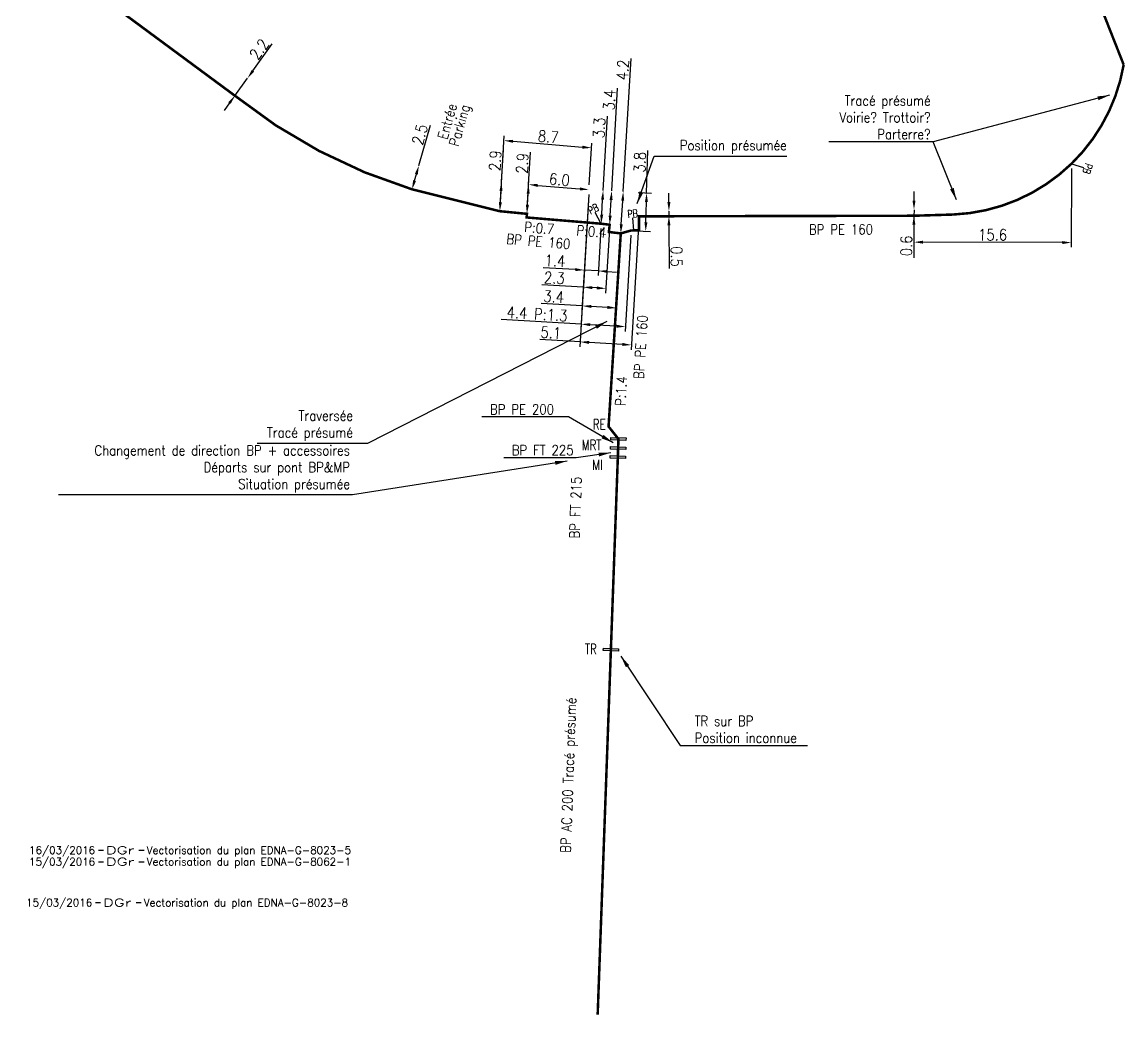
# Model space of a CAD drawing. Header units: millimetres. Extents: x 185000 to 186000, y 127990 to 129010.
# Drawn here: x 185510.7 to 185620, y 127999.9 to 128098.4 of the extents above; entities that cross this region are included whole.
import ezdxf
from ezdxf.enums import TextEntityAlignment as Align

# ---------------------------------------------------------------- set-up
doc = ezdxf.new("R2010")
doc.units = ezdxf.units.MM
doc.header["$PDMODE"] = 34
for name, pattern in [('L_25_AP', [2000, 1000, 1000]), ('L_25_FT', [2000, 1000, 1000]), ('L_25_PE', [2000, 1000, 1000])]:
    doc.linetypes.add(name, pattern=pattern)
doc.layers.get('0').update_dxf_attribs({"linetype": 'CONTINUOUS'})
doc.layers.get('DEFPOINTS').update_dxf_attribs({"linetype": 'CONTINUOUS'})
doc.layers.add('L_150', color=1, linetype='CONTINUOUS')
doc.layers.add('L_340', color=7, linetype='CONTINUOUS')
doc.layers.add('L_910', color=7, linetype='CONTINUOUS', plot=False)
doc.styles.add('G_ROMANS', font='ROMANS.SHX', dxfattribs={"width": 0.75})
doc.styles.get("Standard").update_dxf_attribs({"font": 'romans.shx', "width": 0.85})
doc.dimstyles.get("Standard").update_dxf_attribs({"dimtxt": 1.5, "dimasz": 1.2, "dimexe": 0.625, "dimexo": 0.625, "dimgap": 0.25, "dimtad": 1, "dimdec": 1, "dimzin": 0, "dimdsep": 46, "dimtxsty": 'Standard', "dimcen": -0.5, "dimadec": 0, "dimazin": 0, "dimtfac": 1, "dimtdec": 1, "dimtmove": 0, "dimatfit": 3, "dimfxl": 0, "dimtolj": 1, "dimtzin": 0, "dimarcsym": 0})

# ---------------------------------------------------------------- blocks, each defined once
blk = doc.blocks.new('*D1680')
at = {"layer": 'DEFPOINTS', "color": 0, "linetype": 'Continuous', "transparency": 16777216}
for p in [(185599.05, 128079.21), (185599.06, 128079.81), (185599.06, 128079.81)]:
    blk.add_point(p, dxfattribs=at)
at = {"layer": 'L_150', "color": 0, "linetype": 'Continuous', "lineweight": -2, "transparency": 16777216}
for p, q in [((185599.06, 128080.71), (185599.06, 128081.61)), ((185599.06, 128079.81), (185599.05, 128079.21)), ((185599.05, 128078.31), (185599.04, 128075.03))]:
    blk.add_line(p, q, dxfattribs=at)
at = {"layer": 'L_150', "color": 0, "linetype": 'Continuous', "transparency": 16777216}
for points in [[(185598.91, 128080.71), (185599.21, 128080.71), (185599.06, 128079.81)], [(185598.9, 128078.31), (185599.2, 128078.31), (185599.05, 128079.21)]]:
    blk.add_solid(points, dxfattribs=at)
at = {"layer": 'L_150', "color": 0, "linetype": 'Continuous', "transparency": 16777216, "insert": (185598.3, 128076.22), "char_height": 1.125, "attachment_point": 5, "rotation": 89.8302}
blk.add_mtext('\\A1;0.6', dxfattribs=at)
blk = doc.blocks.new('*D1691')
at = {"layer": 'DEFPOINTS', "color": 0, "linetype": 'Continuous', "transparency": 16777216}
for p in [(185566.85, 128081.8), (185571.8, 128079.15), (185565.97, 128066.7)]:
    blk.add_point(p, dxfattribs=at)
at = {"layer": 'L_150', "color": 0, "linetype": 'Continuous', "lineweight": -2, "transparency": 16777216}
for p, q in [((185566.82, 128081.33), (185565.94, 128066.23)), ((185571.78, 128078.69), (185571.03, 128065.93)), ((185565.97, 128066.7), (185561.98, 128066.93)), ((185570.16, 128066.45), (185566.87, 128066.65))]:
    blk.add_line(p, q, dxfattribs=at)
at = {"layer": 'L_150', "color": 0, "linetype": 'Continuous', "transparency": 16777216}
for points in [[(185566.87, 128066.8), (185566.86, 128066.5), (185565.97, 128066.7)], [(185570.17, 128066.6), (185570.15, 128066.3), (185571.06, 128066.4)]]:
    blk.add_solid(points, dxfattribs=at)
at = {"layer": 'L_150', "color": 0, "linetype": 'Continuous', "transparency": 16777216, "insert": (185563.08, 128067.62), "char_height": 1.125, "attachment_point": 5, "rotation": 356.654}
blk.add_mtext('\\A1;5.1', dxfattribs=at)
blk = doc.blocks.new('*D1692')
at = {"layer": 'DEFPOINTS', "color": 0, "linetype": 'Continuous', "transparency": 16777216}
for p in [(185574.77, 128079.66), (185574.77, 128079.66), (185574.77, 128079.16)]:
    blk.add_point(p, dxfattribs=at)
at = {"layer": 'L_150', "color": 0, "linetype": 'Continuous', "lineweight": -2, "transparency": 16777216}
for p, q in [((185574.77, 128080.56), (185574.76, 128081.46)), ((185574.77, 128079.66), (185574.77, 128079.16)), ((185574.77, 128078.26), (185574.78, 128073.98))]:
    blk.add_line(p, q, dxfattribs=at)
at = {"layer": 'L_150', "color": 0, "linetype": 'Continuous', "transparency": 16777216}
for points in [[(185574.92, 128080.56), (185574.62, 128080.56), (185574.77, 128079.66)], [(185574.92, 128078.26), (185574.62, 128078.26), (185574.77, 128079.16)]]:
    blk.add_solid(points, dxfattribs=at)
at = {"layer": 'L_150', "color": 0, "linetype": 'Continuous', "transparency": 16777216, "insert": (185575.53, 128075.17), "char_height": 1.125, "attachment_point": 5, "rotation": 270.13}
blk.add_mtext('\\A1;0.5', dxfattribs=at)
blk = doc.blocks.new('*D1693')
at = {"layer": 'DEFPOINTS', "color": 0, "linetype": 'Continuous', "transparency": 16777216}
for p in [(185571.24, 128081.54), (185572.56, 128081.46), (185571.02, 128077.75)]:
    blk.add_point(p, dxfattribs=at)
at = {"layer": 'L_150', "color": 0, "linetype": 'Continuous', "lineweight": -2, "transparency": 16777216}
for p, q in [((185572.56, 128081.46), (185572.67, 128085.69)), ((185571.71, 128081.51), (185573.03, 128081.44)), ((185572.49, 128078.56), (185572.54, 128080.56)), ((185571.49, 128077.72), (185572.93, 128077.64))]:
    blk.add_line(p, q, dxfattribs=at)
at = {"layer": 'L_150', "color": 0, "linetype": 'Continuous', "transparency": 16777216}
for points in [[(185572.39, 128080.57), (185572.69, 128080.56), (185572.56, 128081.46)], [(185572.34, 128078.57), (185572.64, 128078.56), (185572.47, 128077.66)]]:
    blk.add_solid(points, dxfattribs=at)
at = {"layer": 'L_150', "color": 0, "linetype": 'Continuous', "transparency": 16777216, "insert": (185571.89, 128084.52), "char_height": 1.125, "attachment_point": 5, "rotation": 88.5339}
blk.add_mtext('\\A1;3.8', dxfattribs=at)
blk = doc.blocks.new('L_340_13')
at = {"color": 0, "linetype": 'Continuous', "flags": 128}
blk.add_lwpolyline([(0, 0), (0, 1.25)], dxfattribs=at)
at = {"color": 0, "linetype": 'Continuous', "style": 'G_ROMANS', "width": 0.75}
blk.add_text('PB', height=0.75, dxfattribs=at).set_placement((0, 1.66), align=Align.MIDDLE)
at = {"color": 0, "linetype": 'Continuous', "width": 0.75, "flags": 3}
for tag, p in [('DEF_LEG', (0, -10)), ('DEF_COUP', (0, -12.5)), ('DEF_TYPE', (0, -15))]:
    blk.add_attdef(tag, text='', height=1.2, dxfattribs=at).set_placement(p, align=Align.MIDDLE)
blk = doc.blocks.new('*D1694')
at = {"layer": 'DEFPOINTS', "color": 0, "linetype": 'Continuous', "transparency": 16777216}
for p in [(185614.67, 128084.37), (185599.06, 128079.81), (185599.05, 128076.59)]:
    blk.add_point(p, dxfattribs=at)
at = {"layer": 'L_340', "color": 0, "linetype": 'Continuous', "lineweight": -2, "transparency": 16777216}
for p, q in [((185614.67, 128083.9), (185614.65, 128076.08)), ((185599.05, 128079.34), (185599.05, 128076.12)), ((185613.75, 128076.55), (185599.95, 128076.59))]:
    blk.add_line(p, q, dxfattribs=at)
at = {"layer": 'L_340', "color": 0, "linetype": 'Continuous', "transparency": 16777216}
for points in [[(185599.95, 128076.74), (185599.95, 128076.44), (185599.05, 128076.59)], [(185613.75, 128076.7), (185613.75, 128076.4), (185614.65, 128076.55)]]:
    blk.add_solid(points, dxfattribs=at)
at = {"layer": 'L_340', "color": 0, "linetype": 'Continuous', "transparency": 16777216, "insert": (185606.85, 128077.32), "char_height": 1.125, "attachment_point": 5, "rotation": 359.8302}
blk.add_mtext('\\A1;15.6', dxfattribs=at)
blk = doc.blocks.new('*D1756')
at = {"layer": 'DEFPOINTS', "color": 0, "linetype": 'Continuous', "transparency": 16777216}
for p in [(185566.85, 128081.8), (185566.85, 128081.8), (185560.7, 128079.4)]:
    blk.add_point(p, dxfattribs=at)
at = {"layer": 'L_150', "color": 0, "linetype": 'Continuous', "lineweight": -2, "transparency": 16777216}
for p, q in [((185560.73, 128079.87), (185560.9, 128082.77)), ((185561.77, 128082.22), (185565.95, 128081.87))]:
    blk.add_line(p, q, dxfattribs=at)
at = {"layer": 'L_150', "color": 0, "linetype": 'Continuous', "transparency": 16777216}
for points in [[(185561.78, 128082.37), (185561.76, 128082.07), (185560.87, 128082.3)], [(185565.97, 128082.02), (185565.94, 128081.72), (185566.85, 128081.8)]]:
    blk.add_solid(points, dxfattribs=at)
at = {"layer": 'L_150', "color": 0, "linetype": 'Continuous', "transparency": 16777216, "insert": (185563.92, 128082.8), "char_height": 1.125, "attachment_point": 5, "rotation": 355.2076}
blk.add_mtext('\\A1;6.0', dxfattribs=at)
blk = doc.blocks.new('*D1757')
at = {"layer": 'DEFPOINTS', "color": 0, "linetype": 'Continuous', "transparency": 16777216}
for p in [(185560.87, 128082.3), (185560.87, 128082.3), (185560.7, 128079.4)]:
    blk.add_point(p, dxfattribs=at)
at = {"layer": 'L_150', "color": 0, "linetype": 'Continuous', "lineweight": -2, "transparency": 16777216}
for p, q in [((185560.87, 128082.3), (185561.06, 128085.53)), ((185560.75, 128080.3), (185560.82, 128081.4))]:
    blk.add_line(p, q, dxfattribs=at)
at = {"layer": 'L_150', "color": 0, "linetype": 'Continuous', "transparency": 16777216}
for points in [[(185560.67, 128081.41), (185560.97, 128081.39), (185560.87, 128082.3)], [(185560.6, 128080.31), (185560.9, 128080.29), (185560.7, 128079.4)]]:
    blk.add_solid(points, dxfattribs=at)
at = {"layer": 'L_150', "color": 0, "linetype": 'Continuous', "transparency": 16777216, "insert": (185560.24, 128084.41), "char_height": 1.125, "attachment_point": 5, "rotation": 86.654}
blk.add_mtext('\\A1;2.9', dxfattribs=at)
blk = doc.blocks.new('*D1758')
at = {"layer": 'DEFPOINTS', "color": 0, "linetype": 'Continuous', "transparency": 16777216}
for p in [(185567.09, 128085.94), (185566.85, 128081.8), (185558.01, 128079.66)]:
    blk.add_point(p, dxfattribs=at)
at = {"layer": 'L_150', "color": 0, "linetype": 'Continuous', "lineweight": -2, "transparency": 16777216}
for p, q in [((185558.04, 128080.13), (185558.45, 128087.13)), ((185559.32, 128086.59), (185566.2, 128086.01)), ((185566.88, 128082.27), (185567.12, 128086.41))]:
    blk.add_line(p, q, dxfattribs=at)
at = {"layer": 'L_150', "color": 0, "linetype": 'Continuous', "transparency": 16777216}
for points in [[(185559.33, 128086.74), (185559.31, 128086.44), (185558.42, 128086.66)], [(185566.21, 128086.16), (185566.18, 128085.86), (185567.09, 128085.94)]]:
    blk.add_solid(points, dxfattribs=at)
at = {"layer": 'L_150', "color": 0, "linetype": 'Continuous', "transparency": 16777216, "insert": (185562.82, 128087.05), "char_height": 1.125, "attachment_point": 5, "rotation": 355.2076}
blk.add_mtext('\\A1;8.7', dxfattribs=at)
blk = doc.blocks.new('*D1759')
at = {"layer": 'DEFPOINTS', "color": 0, "linetype": 'Continuous', "transparency": 16777216}
for p in [(185558.18, 128082.56), (185558.18, 128082.56), (185558.01, 128079.66)]:
    blk.add_point(p, dxfattribs=at)
at = {"layer": 'L_150', "color": 0, "linetype": 'Continuous', "lineweight": -2, "transparency": 16777216}
for p, q in [((185558.18, 128082.56), (185558.37, 128085.79)), ((185558.07, 128080.56), (185558.13, 128081.66))]:
    blk.add_line(p, q, dxfattribs=at)
at = {"layer": 'L_150', "color": 0, "linetype": 'Continuous', "transparency": 16777216}
for points in [[(185557.98, 128081.67), (185558.28, 128081.65), (185558.18, 128082.56)], [(185557.92, 128080.57), (185558.22, 128080.55), (185558.01, 128079.66)]]:
    blk.add_solid(points, dxfattribs=at)
at = {"layer": 'L_150', "color": 0, "linetype": 'Continuous', "transparency": 16777216, "insert": (185557.55, 128084.67), "char_height": 1.125, "attachment_point": 5, "rotation": 86.654}
blk.add_mtext('\\A1;2.9', dxfattribs=at)
blk = doc.blocks.new('*D1760')
at = {"layer": 'DEFPOINTS', "color": 0, "linetype": 'Continuous', "transparency": 16777216}
for p in [(185566.85, 128081.8), (185568.9, 128078.32), (185566.28, 128072.13)]:
    blk.add_point(p, dxfattribs=at)
at = {"layer": 'L_150', "color": 0, "linetype": 'Continuous', "lineweight": -2, "transparency": 16777216}
for p, q in [((185566.82, 128081.33), (185566.26, 128071.66)), ((185568.87, 128077.85), (185568.5, 128071.53)), ((185566.28, 128072.13), (185562.18, 128072.37)), ((185567.63, 128072.05), (185567.18, 128072.08))]:
    blk.add_line(p, q, dxfattribs=at)
at = {"layer": 'L_150', "color": 0, "linetype": 'Continuous', "transparency": 16777216}
for points in [[(185567.19, 128072.23), (185567.17, 128071.93), (185566.28, 128072.13)], [(185567.64, 128072.2), (185567.62, 128071.9), (185568.53, 128072)]]:
    blk.add_solid(points, dxfattribs=at)
at = {"layer": 'L_150', "color": 0, "linetype": 'Continuous', "transparency": 16777216, "insert": (185563.42, 128073.05), "char_height": 1.125, "attachment_point": 5, "rotation": 356.654}
blk.add_mtext('\\A1;2.3', dxfattribs=at)
blk = doc.blocks.new('*D1761')
at = {"layer": 'DEFPOINTS', "color": 0, "linetype": 'Continuous', "transparency": 16777216}
for p in [(185569.1, 128081.67), (185569.1, 128081.67), (185568.9, 128078.32)]:
    blk.add_point(p, dxfattribs=at)
at = {"layer": 'L_150', "color": 0, "linetype": 'Continuous', "lineweight": -2, "transparency": 16777216}
for p, q in [((185569.1, 128081.67), (185569.69, 128091.85)), ((185568.95, 128079.22), (185569.04, 128080.77))]:
    blk.add_line(p, q, dxfattribs=at)
at = {"layer": 'L_150', "color": 0, "linetype": 'Continuous', "transparency": 16777216}
for points in [[(185568.89, 128080.78), (185569.19, 128080.76), (185569.1, 128081.67)], [(185568.8, 128079.23), (185569.1, 128079.21), (185568.9, 128078.32)]]:
    blk.add_solid(points, dxfattribs=at)
at = {"layer": 'L_150', "color": 0, "linetype": 'Continuous', "transparency": 16777216, "insert": (185568.87, 128090.69), "char_height": 1.125, "attachment_point": 5, "rotation": 86.654}
blk.add_mtext('\\A1;3.4', dxfattribs=at)
blk = doc.blocks.new('*D1762')
at = {"layer": 'DEFPOINTS', "color": 0, "linetype": 'Continuous', "transparency": 16777216}
for p in [(185566.85, 128081.8), (185570, 128077.46), (185566.18, 128070.27)]:
    blk.add_point(p, dxfattribs=at)
at = {"layer": 'L_150', "color": 0, "linetype": 'Continuous', "lineweight": -2, "transparency": 16777216}
for p, q in [((185566.82, 128081.33), (185566.15, 128069.8)), ((185569.97, 128076.99), (185569.54, 128069.6)), ((185566.18, 128070.27), (185562.11, 128070.51)), ((185568.67, 128070.12), (185567.07, 128070.21))]:
    blk.add_line(p, q, dxfattribs=at)
at = {"layer": 'L_150', "color": 0, "linetype": 'Continuous', "transparency": 16777216}
for points in [[(185567.08, 128070.36), (185567.07, 128070.07), (185566.18, 128070.27)], [(185568.68, 128070.27), (185568.66, 128069.97), (185569.57, 128070.07)]]:
    blk.add_solid(points, dxfattribs=at)
at = {"layer": 'L_150', "color": 0, "linetype": 'Continuous', "transparency": 16777216, "insert": (185563.36, 128071.18), "char_height": 1.125, "attachment_point": 5, "rotation": 356.654}
blk.add_mtext('\\A1;3.4', dxfattribs=at)
blk = doc.blocks.new('*D1763')
at = {"layer": 'DEFPOINTS', "color": 0, "linetype": 'Continuous', "transparency": 16777216}
for p in [(185570.24, 128081.6), (185570.24, 128081.6), (185570, 128077.46)]:
    blk.add_point(p, dxfattribs=at)
at = {"layer": 'L_150', "color": 0, "linetype": 'Continuous', "lineweight": -2, "transparency": 16777216}
for p, q in [((185570.24, 128081.6), (185571.02, 128094.81)), ((185570.05, 128078.35), (185570.19, 128080.7))]:
    blk.add_line(p, q, dxfattribs=at)
at = {"layer": 'L_150', "color": 0, "linetype": 'Continuous', "transparency": 16777216}
for points in [[(185570.04, 128080.71), (185570.34, 128080.69), (185570.24, 128081.6)], [(185569.9, 128078.36), (185570.2, 128078.35), (185570, 128077.46)]]:
    blk.add_solid(points, dxfattribs=at)
at = {"layer": 'L_150', "color": 0, "linetype": 'Continuous', "transparency": 16777216, "insert": (185570.2, 128093.66), "char_height": 1.125, "attachment_point": 5, "rotation": 86.654}
blk.add_mtext('\\A1;4.2', dxfattribs=at)
blk = doc.blocks.new('*D1764')
at = {"layer": 'DEFPOINTS', "color": 0, "linetype": 'Continuous', "transparency": 16777216}
for p in [(185566.85, 128081.8), (185568.06, 128078.42), (185566.38, 128073.82)]:
    blk.add_point(p, dxfattribs=at)
at = {"layer": 'L_340', "color": 0, "linetype": 'Continuous', "lineweight": -2, "transparency": 16777216}
for p, q in [((185566.82, 128081.33), (185566.36, 128073.35)), ((185568.03, 128077.95), (185567.75, 128073.27)), ((185565.49, 128073.87), (185562.3, 128074.06)), ((185567.78, 128073.74), (185566.38, 128073.82)), ((185568.68, 128073.68), (185569.58, 128073.63))]:
    blk.add_line(p, q, dxfattribs=at)
at = {"layer": 'L_340', "color": 0, "linetype": 'Continuous', "transparency": 16777216}
for points in [[(185565.49, 128074.02), (185565.48, 128073.72), (185566.38, 128073.82)], [(185568.69, 128073.83), (185568.67, 128073.54), (185567.78, 128073.74)]]:
    blk.add_solid(points, dxfattribs=at)
at = {"layer": 'L_340', "color": 0, "linetype": 'Continuous', "transparency": 16777216, "insert": (185563.49, 128074.74), "char_height": 1.125, "attachment_point": 5, "rotation": 356.654}
blk.add_mtext('\\A1;1.4', dxfattribs=at)
blk = doc.blocks.new('*D1765')
at = {"layer": 'DEFPOINTS', "color": 0, "linetype": 'Continuous', "transparency": 16777216}
for p in [(185568.25, 128081.72), (185568.25, 128081.72), (185568.06, 128078.42)]:
    blk.add_point(p, dxfattribs=at)
at = {"layer": 'L_340', "color": 0, "linetype": 'Continuous', "lineweight": -2, "transparency": 16777216}
for p, q in [((185568.25, 128081.72), (185568.68, 128089.07)), ((185568.11, 128079.32), (185568.2, 128080.82))]:
    blk.add_line(p, q, dxfattribs=at)
at = {"layer": 'L_340', "color": 0, "linetype": 'Continuous', "transparency": 16777216}
for points in [[(185568.05, 128080.83), (185568.34, 128080.81), (185568.25, 128081.72)], [(185567.96, 128079.33), (185568.26, 128079.31), (185568.06, 128078.42)]]:
    blk.add_solid(points, dxfattribs=at)
at = {"layer": 'L_340', "color": 0, "linetype": 'Continuous', "transparency": 16777216, "insert": (185567.86, 128087.93), "char_height": 1.125, "attachment_point": 5, "rotation": 86.654}
blk.add_mtext('\\A1;3.3', dxfattribs=at)
blk = doc.blocks.new('L_340_16')
at = {"linetype": 'Continuous'}
blk.add_hatch(color=0, dxfattribs=at).paths.add_polyline_path([(0.125, 0.75), (-0.125, 0.75), (-0.125, -0.75), (0.125, -0.75)])
at = {"color": 0, "linetype": 'Continuous'}
blk.add_lwpolyline([(-0.125, 0.75), (0.125, 0.75), (0.125, -0.75), (-0.125, -0.75)], close=True, dxfattribs=at)
at = {"color": 0, "linetype": 'Continuous', "width": 0.75}
for tag, height, flags, p in [('MI', 1, 8, (0, 2.5)), ('DEF_LEG', 1.2, 3, (0, -5)), ('DEF_COUP', 1.2, 3, (0, -7.5)), ('DEF_TYPE', 1.2, 3, (0, -10))]:
    blk.add_attdef(tag, text='', height=height, dxfattribs=dict(at, flags=flags)).set_placement(p, align=Align.MIDDLE)
blk = doc.blocks.new('L_340_17')
at = {"linetype": 'Continuous'}
blk.add_hatch(color=0, dxfattribs=at).paths.add_polyline_path([(0.12, 0.75), (-0.12, 0.75), (-0.12, -0.75), (0.12, -0.75)])
at = {"color": 0, "linetype": 'Continuous'}
blk.add_lwpolyline([(-0.12, 0.75), (0.12, 0.75), (0.12, -0.75), (-0.12, -0.75)], close=True, dxfattribs=at)
at = {"color": 0, "linetype": 'Continuous', "width": 0.75}
for tag, height, flags, p in [('MRT', 1, 8, (0, 1.88)), ('DEF_LEG', 1.2, 3, (0, -5)), ('DEF_COUP', 1.2, 3, (0, -7.5)), ('DEF_TYPE', 1.2, 3, (0, -10))]:
    blk.add_attdef(tag, text='', height=height, dxfattribs=dict(at, flags=flags)).set_placement(p, align=Align.MIDDLE)
blk = doc.blocks.new('L_340_20')
at = {"linetype": 'Continuous'}
blk.add_hatch(color=0, dxfattribs=at).paths.add_polyline_path([(0.12, 0.75), (-0.12, 0.75), (-0.12, -0.75), (0.12, -0.75)])
at = {"color": 0, "linetype": 'Continuous'}
blk.add_lwpolyline([(-0.12, 0.75), (0.12, 0.75), (0.12, -0.75), (-0.12, -0.75)], close=True, dxfattribs=at)
at = {"color": 0, "linetype": 'Continuous', "width": 0.75}
for tag, height, flags, p in [('RE', 1, 8, (0, 2.19)), ('DEF_LEG', 1.2, 3, (0, -5)), ('DEF_COUP', 1.2, 3, (0, -7.5)), ('DEF_TYPE', 1.2, 3, (0, -10))]:
    blk.add_attdef(tag, text='', height=height, dxfattribs=dict(at, flags=flags)).set_placement(p, align=Align.MIDDLE)
blk = doc.blocks.new('L_340_19')
at = {"linetype": 'Continuous'}
blk.add_hatch(color=0, dxfattribs=at).paths.add_polyline_path([(0.12, 0.75), (-0.12, 0.75), (-0.12, -0.75), (0.12, -0.75)])
at = {"color": 0, "linetype": 'Continuous'}
blk.add_lwpolyline([(-0.12, 0.75), (0.12, 0.75), (0.12, -0.75), (-0.12, -0.75)], close=True, dxfattribs=at)
at = {"color": 0, "linetype": 'Continuous', "width": 0.75}
for tag, height, flags, p in [('TR', 1, 8, (0, 1.98)), ('DEF_LEG', 1.2, 3, (0, -5)), ('DEF_COUP', 1.2, 3, (0, -7.5)), ('DEF_TYPE', 1.2, 3, (0, -10))]:
    blk.add_attdef(tag, text='', height=height, dxfattribs=dict(at, flags=flags)).set_placement(p, align=Align.MIDDLE)
blk = doc.blocks.new('*D1776')
at = {"layer": 'DEFPOINTS', "color": 0, "linetype": 'Continuous', "transparency": 16777216}
for p in [(185533.02, 128092.86), (185533.02, 128092.86), (185531.76, 128091.11)]:
    blk.add_point(p, dxfattribs=at)
at = {"layer": 'L_150', "color": 0, "linetype": 'Continuous', "lineweight": -2, "transparency": 16777216}
for p, q in [((185533.54, 128093.59), (185535.46, 128096.24)), ((185531.76, 128091.11), (185533.02, 128092.86)), ((185531.23, 128090.39), (185530.7, 128089.66))]:
    blk.add_line(p, q, dxfattribs=at)
at = {"layer": 'L_150', "color": 0, "linetype": 'Continuous', "transparency": 16777216}
for points in [[(185533.42, 128093.67), (185533.67, 128093.5), (185533.02, 128092.86)], [(185531.11, 128090.47), (185531.35, 128090.3), (185531.76, 128091.11)]]:
    blk.add_solid(points, dxfattribs=at)
at = {"layer": 'L_150', "color": 0, "linetype": 'Continuous', "transparency": 16777216, "insert": (185534.16, 128095.72), "char_height": 1.125, "attachment_point": 5, "rotation": 54.1522}
blk.add_mtext('\\A1;2.2', dxfattribs=at)
blk = doc.blocks.new('*D1777')
at = {"layer": 'DEFPOINTS', "color": 0, "linetype": 'Continuous', "transparency": 16777216}
for p in [(185549.99, 128084.18), (185549.99, 128084.18), (185549.31, 128081.83)]:
    blk.add_point(p, dxfattribs=at)
at = {"layer": 'L_150', "color": 0, "linetype": 'Continuous', "lineweight": -2, "transparency": 16777216}
for p, q in [((185549.99, 128084.18), (185551.13, 128088.2)), ((185549.56, 128082.69), (185549.74, 128083.32))]:
    blk.add_line(p, q, dxfattribs=at)
at = {"layer": 'L_150', "color": 0, "linetype": 'Continuous', "transparency": 16777216}
for points in [[(185549.59, 128083.36), (185549.88, 128083.28), (185549.99, 128084.18)], [(185549.42, 128082.73), (185549.71, 128082.65), (185549.31, 128081.83)]]:
    blk.add_solid(points, dxfattribs=at)
at = {"layer": 'L_150', "color": 0, "linetype": 'Continuous', "transparency": 16777216, "insert": (185550.08, 128087.26), "char_height": 1.125, "attachment_point": 5, "rotation": 74.0933}
blk.add_mtext('\\A1;2.5', dxfattribs=at)
blk = doc.blocks.new('GIS_MODF')
at = {"color": 0, "linetype": 'Continuous', "flags": 128}
for points in [[(-2.26, -0.01), (-1.76, -0.01)], [(1.76, -0.01), (2.26, -0.01)]]:
    blk.add_lwpolyline(points, dxfattribs=at)
at = {"color": 0, "linetype": 'Continuous'}
blk.add_attdef('DATE', text='', height=0.75, dxfattribs=at).set_placement((-2.58, -0.39), align=Align.RIGHT)
at = {"color": 0, "linetype": 'Continuous', "width": 3.590909}
blk.add_attdef('USER', text='', height=0.75, dxfattribs=at).set_placement((-1.52, -0.39), (1.31, -0.39), align=Align.FIT)
at = {"color": 0, "linetype": 'Continuous'}
blk.add_attdef('DESC', (2.53, -0.39), '', height=0.75, dxfattribs=at)
blk = doc.blocks.new('*D2454')
at = {"layer": 'DEFPOINTS', "color": 0, "linetype": 'Continuous', "transparency": 16777216}
for p in [(185566.85, 128081.8), (185571.02, 128077.75), (185566.07, 128068.46)]:
    blk.add_point(p, dxfattribs=at)
at = {"layer": 'L_150', "color": 0, "linetype": 'Continuous', "lineweight": -2, "transparency": 16777216}
for p, q in [((185566.82, 128081.33), (185566.04, 128068)), ((185570.99, 128077.28), (185570.44, 128067.74)), ((185566.07, 128068.46), (185558.16, 128068.93)), ((185569.56, 128068.26), (185566.97, 128068.41))]:
    blk.add_line(p, q, dxfattribs=at)
at = {"layer": 'L_150', "color": 0, "linetype": 'Continuous', "transparency": 16777216}
for points in [[(185566.98, 128068.56), (185566.96, 128068.26), (185566.07, 128068.46)], [(185569.57, 128068.41), (185569.56, 128068.11), (185570.46, 128068.21)]]:
    blk.add_solid(points, dxfattribs=at)
at = {"layer": 'L_150', "color": 0, "linetype": 'Continuous', "transparency": 16777216, "insert": (185561.71, 128069.47), "char_height": 1.125, "attachment_point": 5, "rotation": 356.654}
blk.add_mtext('\\A1;4.4 P:1.3', dxfattribs=at)

msp = doc.modelspace()

# ---------------------------------------------------------------- linework, layer by layer
at = {"layer": 'L_150', "linetype": 'L_25_PE', "ltscale": 0.5, "const_width": 0.25, "flags": 128}
msp.add_lwpolyline([(185580.63, 128173.13), (185581.66, 128170.95), (185581.39, 128169.99), (185584.94, 128164.88), (185591.46, 128155.52), (185598.84, 128145.23), (185607.08, 128126.57), (185616.78, 128101.94), (185619.84, 128094.18, -0.158845), (185614.67, 128084.37, -0.184221), (185602.95, 128079.33), (185599.05, 128079.21), (185574.77, 128079.16), (185571.8, 128079.15), (185571.81, 128077.77), (185571.02, 128077.75), (185570, 128077.46), (185570, 128077.46), (185568.82, 128077.6), (185568.9, 128078.32), (185568.9, 128078.32), (185568.06, 128078.42), (185560.67, 128079.04), (185560.7, 128079.4), (185558.01, 128079.66), (185549.31, 128081.83, -0.094684), (185531.76, 128091.11), (185518.04, 128101.25), (185512.35, 128105.67), (185512.35, 128105.67), (185501.28, 128113.89), (185489.71, 128122.55), (185487.13, 128124.74), (185483.39, 128129.82), (185480.65, 128133.55), (185480.4, 128134.56), (185477.9, 128133.96), (185477.72, 128134.49), (185477.64, 128134.71)], format="xyb", dxfattribs=at)
msp.add_lwpolyline([(185570, 128077.46), (185568.79, 128058.31), (185568.79, 128058.31), (185569.77, 128057.08), (185569.74, 128056.18)], dxfattribs=at)
at = {"layer": 'L_150', "linetype": 'L_25_FT', "ltscale": 0.5, "const_width": 0.25, "flags": 128}
msp.add_lwpolyline([(185569.74, 128056.18), (185569.71, 128055.28), (185569.71, 128055.28), (185569.02, 128036.19)], dxfattribs=at)
at = {"layer": 'L_150', "linetype": 'L_25_AP', "ltscale": 0.5, "const_width": 0.25, "flags": 128}
msp.add_lwpolyline([(185569.02, 128036.19), (185567.71, 128000)], dxfattribs=at)

# ---------------------------------------------------------------- block references
at = {"layer": 'L_340', "ltscale": 0.5}
for p, rotation in [((185614.67, 128084.37), 253.0908314480338), ((185568.06, 128078.42), 28.18360851866247), ((185571.3, 128077.76), 4.528474914149958)]:
    msp.add_blockref('L_340_13', p, dxfattribs=dict(at, rotation=rotation))
ref = msp.add_blockref('L_340_20', (185569.77, 128057.08), dxfattribs=dict(at, rotation=88.31661651339361))
ref.add_attrib('RE', 'RE', dxfattribs={"layer": '0', "color": 0, "linetype": 'Continuous', "height": 1, "width": 0.75}).set_placement((185567.87, 128058.53), align=Align.MIDDLE)
ref = msp.add_blockref('L_340_17', (185569.74, 128056.18), dxfattribs=dict(at, rotation=88.3166165124989))
ref.add_attrib('MRT', 'MRT', dxfattribs={"layer": '0', "color": 0, "linetype": 'Continuous', "height": 1, "width": 0.75}).set_placement((185567.11, 128056.48), align=Align.MIDDLE)
ref = msp.add_blockref('L_340_16', (185569.71, 128055.28), dxfattribs=dict(at, rotation=88.2881224632289))
ref.add_attrib('MI', 'MI', dxfattribs={"layer": '0', "color": 0, "linetype": 'Continuous', "height": 1, "width": 0.75}).set_placement((185567.69, 128054.52), align=Align.MIDDLE)
ref = msp.add_blockref('L_340_19', (185569.02, 128036.19), dxfattribs=dict(at, rotation=87.92759716370739))
ref.add_attrib('TR', 'TR', dxfattribs={"layer": '0', "color": 0, "linetype": 'Continuous', "height": 1, "width": 0.75}).set_placement((185567.04, 128036.26), align=Align.MIDDLE)
at = {"layer": 'L_910'}
ref = msp.add_blockref('GIS_MODF', (185520.49, 128016.32), dxfattribs=at)
ref.add_attrib('DATE', '16/03/2016', dxfattribs={"layer": '0', "color": 0, "linetype": 'Continuous', "height": 0.75}).set_placement((185517.91, 128015.93), align=Align.RIGHT)
ref.add_attrib('USER', 'DGr', dxfattribs={"layer": '0', "color": 0, "linetype": 'Continuous', "height": 0.75, "width": 1.462963}).set_placement((185518.97, 128015.93), (185521.79, 128015.93), align=Align.FIT)
ref.add_attrib('DESC', 'Vectorisation du plan EDNA-G-8023-5', (185523.02, 128015.93), dxfattribs={"layer": '0', "color": 0, "linetype": 'Continuous', "height": 0.75})
ref = msp.add_blockref('GIS_MODF', (185520.49, 128015.17), dxfattribs=at)
ref.add_attrib('DATE', '15/03/2016', dxfattribs={"layer": '0', "color": 0, "linetype": 'Continuous', "height": 0.75}).set_placement((185517.91, 128014.79), align=Align.RIGHT)
ref.add_attrib('USER', 'DGr', dxfattribs={"layer": '0', "color": 0, "linetype": 'Continuous', "height": 0.75, "width": 1.462963}).set_placement((185518.97, 128014.79), (185521.79, 128014.79), align=Align.FIT)
ref.add_attrib('DESC', 'Vectorisation du plan EDNA-G-8062-1', (185523.02, 128014.79), dxfattribs={"layer": '0', "color": 0, "linetype": 'Continuous', "height": 0.75})
ref = msp.add_blockref('GIS_MODF', (185520.2, 128011.12), dxfattribs=at)
ref.add_attrib('DATE', '15/03/2016', dxfattribs={"layer": '0', "color": 0, "linetype": 'Continuous', "height": 0.75}).set_placement((185517.62, 128010.74), align=Align.RIGHT)
ref.add_attrib('USER', 'DGr', dxfattribs={"layer": '0', "color": 0, "linetype": 'Continuous', "height": 0.75, "width": 1.462963}).set_placement((185518.68, 128010.74), (185521.51, 128010.74), align=Align.FIT)
ref.add_attrib('DESC', 'Vectorisation du plan EDNA-G-8023-8', (185522.73, 128010.74), dxfattribs={"layer": '0', "color": 0, "linetype": 'Continuous', "height": 0.75})

# ---------------------------------------------------------------- texts
at = {"layer": 'L_150', "ltscale": 0.5, "width": 0.85}
for s, p in [('Entrée', (185552.8, 128088.56)), ('Parking', (185554.15, 128088.13))]:
    msp.add_text(s, height=1, rotation=74.0933, dxfattribs=at).set_placement(p, align=Align.MIDDLE)
at = {"layer": 'L_150', "linetype": 'Continuous', "width": 0.85}
for s, rotation, p in [('P:0.7', 355.2076, (185561.92, 128077.99)), ('P:0.4', 355.2076, (185567.09, 128077.65)), ('BP PE 160', 0.1177, (185591.82, 128077.85)), ('BP PE 160', 355.2076, (185561.84, 128076.66)), ('BP PE 160', 86.3831, (185571.97, 128066.19)), ('P:1.4', 86.3831, (185570.04, 128061.83)), ('BP FT 215', 87.9276, (185565.51, 128050.27)), ('BP AC 200 Tracé présumé', 87.9276, (185564.97, 128023.74))]:
    msp.add_text(s, height=1, rotation=rotation, dxfattribs=at).set_placement(p, align=Align.MIDDLE)
at = {"layer": 'L_150', "linetype": 'Continuous', "char_height": 1, "attachment_point": 6}
for s, insert in [('Tracé présumé\\PVoirie? Trottoir?\\PParterre?', (185600.71, 128088.96)), ('BP PE 200', (185563.38, 128060.01)), ('Traversée\\PTracé présumé', (185543.46, 128058.39)), ('Changement de direction BP + accessoires\\PDéparts sur pont BP&MP\\PSituation présumée', (185543.16, 128054.11)), ('BP FT 225', (185565.32, 128055.97))]:
    msp.add_mtext(s, dxfattribs=dict(at, insert=insert))
at = {"layer": 'L_340', "linetype": 'Continuous', "char_height": 1}
for s, insert, attachment_point in [('Position présumée', (185586.45, 128086.03), 6), ('TR sur BP\\PPosition inconnue', (185577.32, 128028.28), 4)]:
    msp.add_mtext(s, dxfattribs=dict(at, insert=insert, attachment_point=attachment_point))

# ---------------------------------------------------------------- dimensions: what is measured, and where the dimension line sits
at = {"layer": 'L_150', "linetype": 'Continuous'}
for base, p1, p2, angle, override, picture, middle in [((185533.02, 128092.86), (185531.76, 128091.11), (185533.02, 128092.86), 234.1522, {"dimscale": 0.75, "dimlfac": 1, "dimlunit": 2, "dimatfit": 0}, '*D1776', (185534.77, 128095.28)), ((185570.2442, 128081.5986), (185570.002, 128077.4556), (185570.2442, 128081.5986), 266.654, {"dimscale": 0.75}, '*D1763', (185570.947, 128093.6193)), ((185569.096164, 128081.665676), (185568.900637, 128078.321387), (185569.096164, 128081.665676), 266.653959, {"dimscale": 0.75}, '*D1761', (185569.62105, 128090.643313)), ((185549.99, 128084.18), (185549.31, 128081.83), (185549.99, 128084.18), 254.0933, {"dimscale": 0.75}, '*D1777', (185550.8, 128087.06)), ((185558.18, 128082.56), (185558.01, 128079.66), (185558.18, 128082.56), 266.654, {"dimscale": 0.75}, '*D1759', (185558.3, 128084.62)), ((185560.87, 128082.3), (185560.7, 128079.4), (185560.87, 128082.3), 266.654, {"dimscale": 0.75}, '*D1757', (185560.99, 128084.36)), ((185572.56, 128081.46), (185571.02, 128077.75), (185571.24, 128081.54), 268.5339, {"dimscale": 0.75}, '*D1693', (185572.64, 128084.5)), ((185565.97, 128066.7), (185571.8, 128079.15), (185566.85, 128081.8), 356.654, {"dimscale": 0.75}, '*D1691', (185563.03, 128066.87)), ((185566.18, 128070.27), (185570, 128077.46), (185566.85, 128081.8), 356.654, {"dimscale": 0.75}, '*D1762', (185563.32, 128070.43)), ((185566.2849, 128072.1313), (185568.9006, 128078.3214), (185566.85, 128081.797), 356.654, {"dimscale": 0.75}, '*D1760', (185563.3719, 128072.3016)), ((185574.77, 128079.66), (185574.77, 128079.16), (185574.77, 128079.66), 270.13, {"dimscale": 0.75, "dimatfit": 0}, '*D1692', (185574.78, 128075.17)), ((185599.06, 128079.81), (185599.05, 128079.21), (185599.06, 128079.81), 269.8302, {"dimscale": 0.75, "dimatfit": 0}, '*D1680', (185599.05, 128076.22))]:
    dim = msp.add_linear_dim(base=base, p1=p1, p2=p2, angle=angle, dimstyle='Standard', override=override, dxfattribs=at)
    dim.commit()
    dim.dimension.update_dxf_attribs({"geometry": picture, "text_midpoint": middle, "dimtype": 160})
for base, p1, text, picture, middle in [((185567.09, 128085.94), (185558.01, 128079.66), '8.7', '*D1758', (185562.82, 128087.05)), ((185566.85, 128081.8), (185560.7, 128079.4), '6.0', '*D1756', (185563.92, 128082.8))]:
    dim = msp.add_linear_dim(base=base, p1=p1, p2=(185566.85, 128081.8), angle=175.2076, text=text, dimstyle='Standard', override={"dimscale": 0.75, "dimatfit": 0}, dxfattribs=at)
    dim.commit()
    dim.dimension.update_dxf_attribs({"geometry": picture, "text_midpoint": middle})
dim = msp.add_linear_dim(base=(185566.07, 128068.46), p1=(185571.02, 128077.75), p2=(185566.85, 128081.8), angle=356.654, text='<> P:1.3', dimstyle='Standard', override={"dimscale": 0.75}, dxfattribs=at)
dim.commit()
dim.dimension.update_dxf_attribs({"geometry": '*D2454', "text_midpoint": (185561.67, 128068.72), "dimtype": 160})
at = {"layer": 'L_340', "linetype": 'Continuous'}
for base, p2, angle, override, picture, middle in [((185568.25, 128081.72), (185568.25, 128081.72), 266.654, {"dimscale": 0.75}, '*D1765', (185568.61, 128087.88)), ((185566.38, 128073.82), (185566.85, 128081.8), 356.654, {"dimscale": 0.75, "dimatfit": 0}, '*D1764', (185563.44, 128073.99))]:
    dim = msp.add_linear_dim(base=base, p1=(185568.06, 128078.42), p2=p2, angle=angle, dimstyle='Standard', override=override, dxfattribs=at)
    dim.commit()
    dim.dimension.update_dxf_attribs({"geometry": picture, "text_midpoint": middle, "dimtype": 160})
dim = msp.add_linear_dim(base=(185599.05, 128076.59), p1=(185614.67, 128084.37), p2=(185599.06, 128079.81), angle=359.8302, dimstyle='Standard', override={"dimscale": 0.75, "dimatfit": 0}, dxfattribs=at)
dim.commit()
dim.dimension.update_dxf_attribs({"geometry": '*D1694', "text_midpoint": (185606.85, 128077.32)})

# ---------------------------------------------------------------- leaders
at = {"layer": 'L_150', "linetype": 'Continuous', "annotation_type": 0, "has_hookline": 1, "hookline_direction": 1}
for points, text_width in [([(185618.45, 128091.16), (185600.96, 128086.54)], 10.08), ([(185568.61, 128068.72), (185544.91, 128056.64), (185543.71, 128056.64)], 9.51), ([(185569.23, 128056.71), (185564.83, 128059.26), (185563.63, 128059.26)], 7.16), ([(185569, 128055.71), (185565.57, 128055.22)], 6.92), ([(185564.69, 128054.89), (185543.41, 128051.53)], 28.9)]:
    msp.add_leader(points, dimstyle='Standard', dxfattribs=dict(at, text_width=text_width))
at = {"layer": 'L_150', "linetype": 'Continuous'}
msp.add_leader([(185603.26, 128080.78), (185600.96, 128086.54)], dimstyle='Standard', dxfattribs=at)
at = {"layer": 'L_340', "linetype": 'Continuous', "annotation_type": 0, "has_hookline": 1, "hookline_direction": 0}
for points, text_width in [([(185571.64, 128080.42), (185573.3, 128085.11), (185574.5, 128085.11)], 11.7), ([(185570.01, 128035.55), (185575.87, 128026.7), (185577.07, 128026.7)], 11.17)]:
    msp.add_leader(points, dimstyle='Standard', dxfattribs=dict(at, text_width=text_width))

doc.saveas('drawing.dxf')
